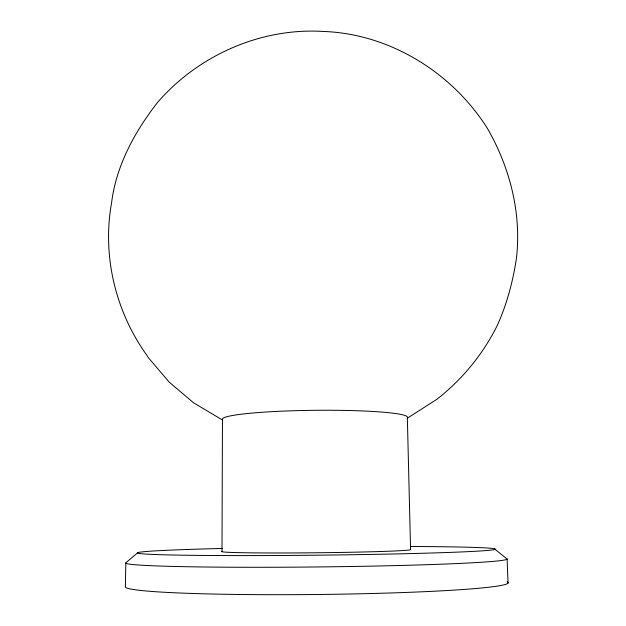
<?xml version="1.0" encoding="UTF-8"?>
<svg xmlns="http://www.w3.org/2000/svg" width="626" height="626" viewBox="0 0 626 626"><rect width="100%" height="100%" fill="white"/><g stroke="black" fill="none" stroke-linecap="round" stroke-linejoin="round"><path stroke-width="0.94" d="M221.995 551.67L222.465 418.841A92.546 7.95 -0.6 0 1 319.19 410.273A92.546 7.95 -0.6 0 1 407.346 417.652L410.578 549.495A94.401 2.183 -0.6 0 1 313.352 552.797A94.401 2.183 -0.6 0 1 222.449 551.326M125.795 563.251L125.372 587.227A191.509 9.734 -0.6 0 0 330.888 594.324A191.509 9.734 -0.6 0 0 507.177 581.797M137.923 552.578L126.233 562.461A190.836 5.994 -0.6 0 0 317.953 566.945A190.836 5.994 -0.6 0 0 506.27 558.384L494.423 548.783M407.503 418.09L436.737 399.396C462.105 379.591 482.826 354.465 497.177 325.645C506.888 304.283 512.835 281.77 516.395 258.632C521.677 213.458 510.026 167.846 487.568 128.643C452.316 72.553 389.615 33.624 322.914 31.433C260.651 27.677 198.395 55.331 157.689 102.273C134.746 131.679 116.24 165.358 111.569 202.871C102.101 255.565 115.348 310.95 146.281 354.48L148.698 358.095L169.184 382.118L193.465 402.714L222.3 419.897M507.115 559.167L508.046 583.064M410.734 546.49A178.864 4.171 -0.6 0 1 451.847 552.328A178.864 4.171 -0.6 0 1 180.155 555.152A178.864 4.171 -0.6 0 1 222.598 548.446"/></g></svg>
